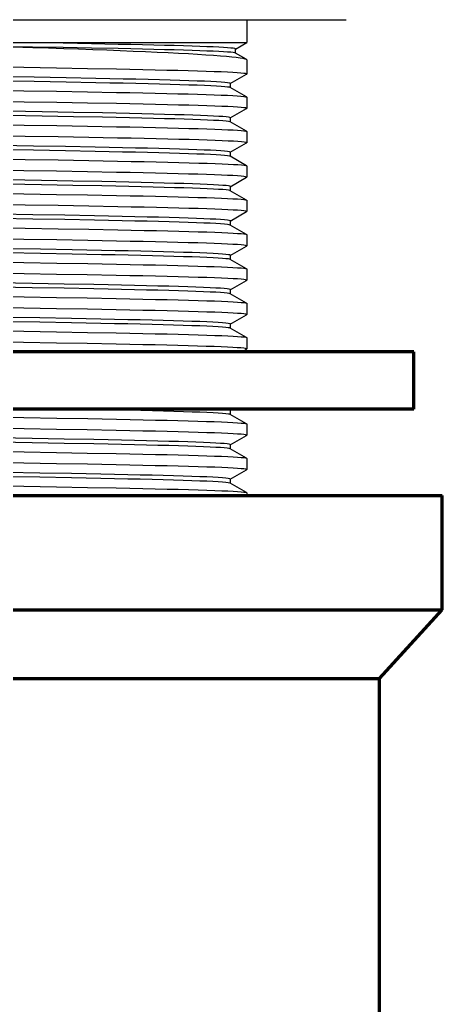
# Model space of a CAD drawing. Header units: millimetres. Extents: x 2985 to 3826, y 1462 to 2056.
# Drawn here: x 3229.21 to 3247.71, y 1645.22 to 1688.34 of the extents above; entities that cross this region are included whole.
import ezdxf

# ---------------------------------------------------------------- set-up
doc = ezdxf.new("R2010")
doc.units = ezdxf.units.MM
doc.layers.add('02___PRT_ALL_AXES', color=7, linetype='Continuous')

msp = doc.modelspace()

# ---------------------------------------------------------------- linework, layer by layer
at = {"color": 7, "linetype": 'Continuous'}
for p, q in [((3207.271, 1687.337), (3239.145, 1687.337)), ((3232.356, 1687.28), (3231.103, 1687.303)), ((3233.52, 1687.257), (3232.356, 1687.28)), ((3238.65, 1687.051), (3239.145, 1687.337)), ((3232.356, 1687.092), (3231.103, 1687.115)), ((3233.52, 1687.069), (3232.356, 1687.092)), ((3239.123, 1686.603), (3238.65, 1686.876)), ((3238.656, 1686.87), (3238.656, 1687.058)), ((3239.123, 1686.603), (3239.145, 1686.578)), ((3229.385, 1686.239), (3227.885, 1686.263)), ((3230.822, 1686.215), (3229.385, 1686.239)), ((3232.178, 1686.191), (3230.822, 1686.215)), ((3233.44, 1686.168), (3232.178, 1686.191)), ((3229.845, 1685.816), (3228.383, 1685.841)), ((3229.845, 1685.628), (3228.383, 1685.653)), ((3231.235, 1685.791), (3229.845, 1685.816)), ((3231.235, 1685.603), (3229.845, 1685.628)), ((3232.538, 1685.766), (3231.235, 1685.791)), ((3232.538, 1685.578), (3231.235, 1685.603)), ((3238.427, 1685.541), (3239.139, 1685.952)), ((3238.433, 1685.36), (3238.433, 1685.548)), ((3239.139, 1685.952), (3239.145, 1685.959)), ((3227.121, 1685.265), (3229.385, 1685.23)), ((3229.385, 1685.23), (3230.822, 1685.206)), ((3230.822, 1685.206), (3232.178, 1685.182)), ((3232.178, 1685.182), (3233.44, 1685.158)), ((3238.427, 1685.366), (3238.388, 1685.378)), ((3239.139, 1684.955), (3238.427, 1685.366)), ((3229.407, 1684.735), (3227.912, 1684.759)), ((3230.832, 1684.712), (3229.407, 1684.735)), ((3232.176, 1684.688), (3230.832, 1684.712)), ((3233.438, 1684.664), (3232.176, 1684.688)), ((3239.139, 1684.955), (3239.145, 1684.949)), ((3230.184, 1684.306), (3228.738, 1684.331)), ((3231.555, 1684.281), (3230.184, 1684.306)), ((3232.835, 1684.256), (3231.555, 1684.281)), ((3238.427, 1684.038), (3239.139, 1684.449)), ((3239.139, 1684.449), (3239.145, 1684.455)), ((3230.184, 1684.118), (3228.738, 1684.143)), ((3231.555, 1684.093), (3230.184, 1684.118)), ((3232.835, 1684.068), (3231.555, 1684.093)), ((3238.427, 1683.863), (3238.412, 1683.869)), ((3239.139, 1683.452), (3238.427, 1683.863)), ((3238.433, 1683.856), (3238.433, 1684.044)), ((3227.144, 1683.762), (3229.407, 1683.726)), ((3229.407, 1683.726), (3230.832, 1683.702)), ((3230.832, 1683.702), (3232.176, 1683.678)), ((3232.176, 1683.678), (3233.438, 1683.655)), ((3239.139, 1683.452), (3239.145, 1683.445)), ((3229.441, 1683.231), (3227.928, 1683.256)), ((3230.884, 1683.207), (3229.441, 1683.231)), ((3232.24, 1683.183), (3230.884, 1683.207)), ((3233.495, 1683.16), (3232.24, 1683.183)), ((3229.814, 1682.809), (3228.35, 1682.834)), ((3229.814, 1682.621), (3228.35, 1682.646)), ((3231.205, 1682.784), (3229.814, 1682.809)), ((3231.205, 1682.596), (3229.814, 1682.621)), ((3232.51, 1682.759), (3231.205, 1682.784)), ((3232.51, 1682.571), (3231.205, 1682.596)), ((3238.427, 1682.534), (3239.139, 1682.945)), ((3238.433, 1682.353), (3238.433, 1682.541)), ((3239.139, 1682.945), (3239.145, 1682.952)), ((3227.153, 1682.258), (3229.441, 1682.222)), ((3229.441, 1682.222), (3230.884, 1682.198)), ((3230.884, 1682.198), (3232.24, 1682.174)), ((3232.24, 1682.174), (3233.495, 1682.15)), ((3238.427, 1682.359), (3238.385, 1682.372)), ((3239.139, 1681.948), (3238.427, 1682.359)), ((3229.391, 1681.729), (3227.902, 1681.752)), ((3230.82, 1681.705), (3229.391, 1681.729)), ((3232.175, 1681.681), (3230.82, 1681.705)), ((3233.44, 1681.657), (3232.175, 1681.681)), ((3239.139, 1681.948), (3239.145, 1681.942)), ((3230.154, 1681.3), (3228.706, 1681.325)), ((3231.526, 1681.275), (3230.154, 1681.3)), ((3232.808, 1681.25), (3231.526, 1681.275)), ((3238.427, 1681.031), (3239.139, 1681.442)), ((3239.139, 1681.442), (3239.145, 1681.448)), ((3230.154, 1681.112), (3228.706, 1681.137)), ((3231.526, 1681.087), (3230.154, 1681.112)), ((3232.808, 1681.062), (3231.526, 1681.087)), ((3239.139, 1680.445), (3238.427, 1680.856)), ((3238.433, 1680.849), (3238.433, 1681.037)), ((3227.137, 1680.755), (3229.391, 1680.719)), ((3229.391, 1680.719), (3230.82, 1680.695)), ((3230.82, 1680.695), (3232.175, 1680.671)), ((3232.175, 1680.671), (3233.44, 1680.648)), ((3239.139, 1680.445), (3239.145, 1680.438)), ((3229.45, 1680.224), (3227.939, 1680.248)), ((3230.889, 1680.2), (3229.45, 1680.224)), ((3232.24, 1680.176), (3230.889, 1680.2)), ((3233.496, 1680.153), (3232.24, 1680.176)), ((3238.427, 1679.527), (3239.139, 1679.938)), ((3239.139, 1679.938), (3239.145, 1679.945)), ((3229.783, 1679.803), (3228.318, 1679.828)), ((3229.783, 1679.615), (3228.318, 1679.64)), ((3231.176, 1679.778), (3229.783, 1679.803)), ((3231.176, 1679.59), (3229.783, 1679.615)), ((3232.483, 1679.753), (3231.176, 1679.778)), ((3232.483, 1679.565), (3231.176, 1679.59)), ((3238.433, 1679.346), (3238.433, 1679.534)), ((3227.163, 1679.251), (3229.45, 1679.215)), ((3229.45, 1679.215), (3230.889, 1679.191)), ((3230.889, 1679.191), (3232.24, 1679.167)), ((3232.24, 1679.167), (3233.496, 1679.143)), ((3238.427, 1679.352), (3238.382, 1679.365)), ((3239.139, 1678.941), (3238.427, 1679.352)), ((3229.394, 1678.722), (3227.891, 1678.746)), ((3230.832, 1678.698), (3229.394, 1678.722)), ((3232.189, 1678.674), (3230.832, 1678.698)), ((3233.45, 1678.65), (3232.189, 1678.674)), ((3239.139, 1678.941), (3239.145, 1678.935)), ((3230.123, 1678.293), (3228.674, 1678.318)), ((3231.497, 1678.268), (3230.123, 1678.293)), ((3232.781, 1678.243), (3231.497, 1678.268)), ((3238.427, 1678.024), (3239.139, 1678.435)), ((3239.139, 1678.435), (3239.145, 1678.441)), ((3230.123, 1678.105), (3228.674, 1678.13)), ((3231.497, 1678.08), (3230.123, 1678.105)), ((3232.781, 1678.056), (3231.497, 1678.08)), ((3238.427, 1677.849), (3238.409, 1677.856)), ((3239.139, 1677.438), (3238.427, 1677.849)), ((3238.433, 1677.842), (3238.433, 1678.03)), ((3227.125, 1677.748), (3229.394, 1677.712)), ((3229.394, 1677.712), (3230.832, 1677.688)), ((3230.832, 1677.688), (3232.189, 1677.664)), ((3232.189, 1677.664), (3233.45, 1677.64)), ((3239.139, 1677.438), (3239.145, 1677.432)), ((3229.398, 1677.218), (3227.907, 1677.242)), ((3230.821, 1677.194), (3229.398, 1677.218)), ((3232.167, 1677.171), (3230.821, 1677.194)), ((3233.429, 1677.147), (3232.167, 1677.171)), ((3238.427, 1676.52), (3239.139, 1676.931)), ((3239.139, 1676.931), (3239.145, 1676.938)), ((3229.751, 1676.796), (3228.285, 1676.821)), ((3229.751, 1676.608), (3228.285, 1676.633)), ((3231.147, 1676.771), (3229.751, 1676.796)), ((3231.147, 1676.584), (3229.751, 1676.608)), ((3232.456, 1676.746), (3231.147, 1676.771)), ((3232.456, 1676.559), (3231.147, 1676.584)), ((3238.433, 1676.339), (3238.433, 1676.527)), ((3227.14, 1676.244), (3229.398, 1676.208)), ((3229.398, 1676.208), (3230.821, 1676.185)), ((3230.821, 1676.185), (3232.167, 1676.161)), ((3232.167, 1676.161), (3233.429, 1676.137)), ((3238.427, 1676.345), (3238.379, 1676.359)), ((3239.139, 1675.934), (3238.427, 1676.345)), ((3229.388, 1675.715), (3227.898, 1675.739)), ((3230.818, 1675.691), (3229.388, 1675.715)), ((3232.173, 1675.667), (3230.818, 1675.691)), ((3233.433, 1675.643), (3232.173, 1675.667)), ((3239.139, 1675.934), (3239.145, 1675.928)), ((3230.092, 1675.287), (3228.641, 1675.312)), ((3231.468, 1675.262), (3230.092, 1675.287)), ((3232.754, 1675.237), (3231.468, 1675.262)), ((3238.427, 1675.017), (3239.139, 1675.428)), ((3239.139, 1675.428), (3239.145, 1675.434)), ((3230.092, 1675.099), (3228.641, 1675.124)), ((3231.468, 1675.074), (3230.092, 1675.099)), ((3232.754, 1675.049), (3231.468, 1675.074)), ((3239.139, 1674.431), (3238.427, 1674.842)), ((3238.433, 1674.835), (3238.433, 1675.023)), ((3227.134, 1674.741), (3229.388, 1674.705)), ((3229.388, 1674.705), (3230.818, 1674.681)), ((3230.818, 1674.681), (3232.173, 1674.657)), ((3232.173, 1674.657), (3233.433, 1674.634)), ((3239.139, 1674.431), (3239.145, 1674.425)), ((3229.38, 1674.211), (3227.889, 1674.235)), ((3230.811, 1674.188), (3229.38, 1674.211)), ((3232.166, 1674.164), (3230.811, 1674.188)), ((3233.43, 1674.14), (3232.166, 1674.164)), ((3238.927, 1673.802), (3239.139, 1673.925)), ((3239.139, 1673.925), (3239.145, 1673.931)), ((3227.125, 1670.964), (3229.394, 1670.928)), ((3229.394, 1670.928), (3230.832, 1670.905)), ((3230.832, 1670.905), (3232.189, 1670.881)), ((3232.781, 1671.272), (3231.497, 1671.297)), ((3238.427, 1671.065), (3238.409, 1671.072)), ((3238.427, 1671.24), (3238.534, 1671.302)), ((3239.139, 1670.654), (3238.427, 1671.065)), ((3238.433, 1671.059), (3238.433, 1671.247)), ((3229.398, 1670.435), (3227.907, 1670.458)), ((3232.189, 1670.881), (3233.45, 1670.857)), ((3239.139, 1670.654), (3239.145, 1670.648)), ((3229.751, 1670.013), (3228.285, 1670.038)), ((3230.821, 1670.411), (3229.398, 1670.435)), ((3232.167, 1670.387), (3230.821, 1670.411)), ((3233.429, 1670.363), (3232.167, 1670.387)), ((3238.427, 1669.737), (3239.139, 1670.148)), ((3239.139, 1670.148), (3239.145, 1670.154)), ((3229.751, 1669.825), (3228.285, 1669.85)), ((3231.147, 1669.988), (3229.751, 1670.013)), ((3231.147, 1669.8), (3229.751, 1669.825)), ((3232.456, 1669.963), (3231.147, 1669.988)), ((3232.456, 1669.775), (3231.147, 1669.8)), ((3238.433, 1669.555), (3238.433, 1669.743)), ((3227.14, 1669.461), (3229.398, 1669.425)), ((3229.398, 1669.425), (3230.821, 1669.401)), ((3230.821, 1669.401), (3232.167, 1669.378)), ((3232.167, 1669.378), (3233.429, 1669.354)), ((3238.427, 1669.562), (3238.379, 1669.575)), ((3239.139, 1669.151), (3238.427, 1669.562)), ((3229.388, 1668.931), (3227.898, 1668.955)), ((3230.818, 1668.907), (3229.388, 1668.931)), ((3232.173, 1668.884), (3230.818, 1668.907)), ((3233.433, 1668.86), (3232.173, 1668.884)), ((3239.139, 1669.151), (3239.145, 1669.145)), ((3230.092, 1668.503), (3228.641, 1668.528)), ((3230.092, 1668.315), (3228.641, 1668.34)), ((3231.468, 1668.478), (3230.092, 1668.503)), ((3231.468, 1668.291), (3230.092, 1668.315)), ((3232.754, 1668.454), (3231.468, 1668.478)), ((3238.427, 1668.233), (3239.139, 1668.644)), ((3239.139, 1668.644), (3239.145, 1668.651)), ((3227.134, 1667.957), (3229.388, 1667.922)), ((3229.388, 1667.922), (3230.818, 1667.898)), ((3230.818, 1667.898), (3232.173, 1667.874)), ((3232.754, 1668.266), (3231.468, 1668.291)), ((3232.173, 1667.874), (3233.433, 1667.85)), ((3239.139, 1667.647), (3238.427, 1668.058)), ((3238.433, 1668.052), (3238.433, 1668.24)), ((3239.139, 1667.647), (3239.145, 1667.641))]:
    msp.add_line(p, q, dxfattribs=at)
at = {"linetype": 'Continuous', "lineweight": 70, "extrusion": (0, 1, 0)}
for p, q in [((3246.458, 1673.802), (3199.958, 1673.802)), ((3246.458, 1671.302), (3246.458, 1673.802)), ((3246.458, 1671.302), (3199.958, 1671.302)), ((3198.708, 1667.516), (3247.708, 1667.516)), ((3247.708, 1662.516), (3247.708, 1667.516)), ((3198.708, 1662.516), (3247.708, 1662.516)), ((3244.958, 1659.516), (3247.708, 1662.516)), ((3201.458, 1659.516), (3244.958, 1659.516)), ((3244.958, 1619.516), (3244.958, 1659.516))]:
    msp.add_line(p, q, dxfattribs=at)
msp.add_line((3207.489, 1673.802), (3238.927, 1673.802))
at = {"color": 7, "linetype": 'Continuous'}
for points in [[(3231.103, 1687.303), (3229.771, 1687.325), (3207.271, 1687.697)], [(3231.103, 1687.115), (3229.771, 1687.137), (3207.271, 1687.509)], [(3217.421, 1687.529), (3229.781, 1687.126), (3230.466, 1687.103), (3231.135, 1687.08), (3231.785, 1687.057), (3232.415, 1687.035), (3233.024, 1687.012), (3233.611, 1686.989), (3234.174, 1686.966), (3234.713, 1686.943), (3235.225, 1686.921), (3235.709, 1686.898), (3236.166, 1686.875), (3236.594, 1686.852), (3236.992, 1686.829), (3237.358, 1686.806), (3237.693, 1686.784), (3237.994, 1686.761), (3238.26, 1686.738), (3238.493, 1686.715), (3238.69, 1686.692), (3238.852, 1686.67), (3238.979, 1686.647), (3239.07, 1686.624), (3239.123, 1686.603)], [(3238.656, 1687.058), (3238.652, 1687.063), (3238.618, 1687.074), (3238.549, 1687.086), (3238.445, 1687.097), (3238.305, 1687.109), (3238.131, 1687.12), (3237.923, 1687.131), (3237.68, 1687.143), (3237.404, 1687.154), (3237.095, 1687.166), (3236.753, 1687.177), (3236.38, 1687.188), (3235.975, 1687.2), (3235.541, 1687.211), (3235.077, 1687.223), (3234.585, 1687.234), (3234.065, 1687.246), (3233.52, 1687.257)], [(3238.65, 1686.876), (3238.618, 1686.886), (3238.549, 1686.898), (3238.445, 1686.909), (3238.305, 1686.921), (3238.131, 1686.932), (3237.923, 1686.943), (3237.68, 1686.955), (3237.404, 1686.966), (3237.095, 1686.978), (3236.753, 1686.989), (3236.38, 1687.001), (3235.975, 1687.012), (3235.541, 1687.023), (3235.077, 1687.035), (3234.585, 1687.046), (3234.065, 1687.058), (3233.52, 1687.069)], [(3239.145, 1685.959), (3239.138, 1685.965), (3239.097, 1685.977), (3239.015, 1685.989), (3238.894, 1686.001), (3238.734, 1686.013), (3238.537, 1686.025), (3238.302, 1686.037), (3238.029, 1686.049), (3237.719, 1686.061), (3237.373, 1686.073), (3236.992, 1686.084), (3236.577, 1686.096), (3236.13, 1686.108), (3235.651, 1686.12), (3235.141, 1686.132), (3234.601, 1686.144), (3234.033, 1686.156), (3233.44, 1686.168)], [(3238.433, 1685.548), (3238.428, 1685.554), (3238.388, 1685.566), (3238.306, 1685.579), (3238.183, 1685.591), (3238.02, 1685.604), (3237.816, 1685.616), (3237.573, 1685.629), (3237.29, 1685.641), (3236.97, 1685.654), (3236.612, 1685.666), (3236.217, 1685.678), (3235.787, 1685.691), (3235.323, 1685.703), (3234.826, 1685.716), (3234.298, 1685.728), (3233.739, 1685.741), (3233.152, 1685.753), (3232.538, 1685.766)], [(3238.388, 1685.378), (3238.306, 1685.391), (3238.183, 1685.403), (3238.02, 1685.416), (3237.816, 1685.428), (3237.573, 1685.441), (3237.29, 1685.453), (3236.97, 1685.466), (3236.612, 1685.478), (3236.217, 1685.491), (3235.787, 1685.503), (3235.323, 1685.515), (3234.826, 1685.528), (3234.298, 1685.54), (3233.739, 1685.553), (3233.152, 1685.565), (3232.538, 1685.578)], [(3233.44, 1685.158), (3234.033, 1685.146), (3234.601, 1685.134), (3235.141, 1685.122), (3235.651, 1685.11), (3236.13, 1685.099), (3236.577, 1685.087), (3236.992, 1685.075), (3237.373, 1685.063), (3237.719, 1685.051), (3238.029, 1685.039), (3238.302, 1685.027), (3238.537, 1685.015), (3238.734, 1685.003), (3238.894, 1684.991), (3239.015, 1684.979), (3239.097, 1684.968), (3239.139, 1684.955)], [(3238.433, 1684.044), (3238.412, 1684.057), (3238.35, 1684.069), (3238.247, 1684.082), (3238.103, 1684.094), (3237.919, 1684.107), (3237.694, 1684.119), (3237.43, 1684.132), (3237.128, 1684.144), (3236.788, 1684.157), (3236.41, 1684.169), (3235.997, 1684.181), (3235.549, 1684.194), (3235.068, 1684.206), (3234.555, 1684.219), (3234.01, 1684.231), (3233.436, 1684.244), (3232.835, 1684.256)], [(3239.145, 1684.455), (3239.14, 1684.461), (3239.1, 1684.473), (3239.022, 1684.485), (3238.904, 1684.497), (3238.748, 1684.509), (3238.554, 1684.52), (3238.323, 1684.532), (3238.054, 1684.544), (3237.748, 1684.556), (3237.404, 1684.568), (3237.024, 1684.58), (3236.608, 1684.592), (3236.155, 1684.604), (3235.671, 1684.616), (3235.154, 1684.628), (3234.608, 1684.64), (3234.034, 1684.652), (3233.438, 1684.664)], [(3238.412, 1683.869), (3238.35, 1683.881), (3238.247, 1683.894), (3238.103, 1683.906), (3237.919, 1683.919), (3237.694, 1683.931), (3237.43, 1683.944), (3237.128, 1683.956), (3236.788, 1683.969), (3236.41, 1683.981), (3235.997, 1683.994), (3235.549, 1684.006), (3235.068, 1684.018), (3234.555, 1684.031), (3234.01, 1684.043), (3233.436, 1684.056), (3232.835, 1684.068)], [(3233.438, 1683.655), (3234.034, 1683.643), (3234.608, 1683.631), (3235.154, 1683.619), (3235.671, 1683.606), (3236.155, 1683.594), (3236.608, 1683.582), (3237.024, 1683.57), (3237.404, 1683.558), (3237.748, 1683.546), (3238.054, 1683.534), (3238.323, 1683.523), (3238.554, 1683.511), (3238.748, 1683.499), (3238.904, 1683.487), (3239.022, 1683.475), (3239.1, 1683.463), (3239.139, 1683.452)], [(3239.145, 1682.952), (3239.141, 1682.957), (3239.104, 1682.969), (3239.028, 1682.981), (3238.912, 1682.993), (3238.759, 1683.004), (3238.567, 1683.016), (3238.337, 1683.028), (3238.07, 1683.04), (3237.764, 1683.052), (3237.421, 1683.064), (3237.042, 1683.076), (3236.627, 1683.088), (3236.178, 1683.1), (3235.698, 1683.112), (3235.188, 1683.124), (3234.65, 1683.136), (3234.085, 1683.148), (3233.495, 1683.16)], [(3238.433, 1682.541), (3238.427, 1682.547), (3238.385, 1682.56), (3238.302, 1682.572), (3238.177, 1682.585), (3238.012, 1682.597), (3237.806, 1682.61), (3237.561, 1682.622), (3237.277, 1682.635), (3236.955, 1682.647), (3236.595, 1682.66), (3236.199, 1682.672), (3235.768, 1682.685), (3235.302, 1682.697), (3234.804, 1682.709), (3234.274, 1682.722), (3233.714, 1682.734), (3233.126, 1682.747), (3232.51, 1682.759)], [(3238.385, 1682.372), (3238.302, 1682.384), (3238.177, 1682.397), (3238.012, 1682.409), (3237.806, 1682.422), (3237.561, 1682.434), (3237.277, 1682.447), (3236.955, 1682.459), (3236.595, 1682.472), (3236.199, 1682.484), (3235.768, 1682.497), (3235.302, 1682.509), (3234.804, 1682.522), (3234.274, 1682.534), (3233.714, 1682.546), (3233.126, 1682.559), (3232.51, 1682.571)], [(3233.495, 1682.15), (3234.085, 1682.138), (3234.65, 1682.126), (3235.188, 1682.114), (3235.698, 1682.102), (3236.178, 1682.09), (3236.627, 1682.078), (3237.042, 1682.066), (3237.421, 1682.054), (3237.764, 1682.042), (3238.07, 1682.03), (3238.337, 1682.018), (3238.567, 1682.007), (3238.759, 1681.995), (3238.912, 1681.983), (3239.028, 1681.971), (3239.104, 1681.959), (3239.139, 1681.948)], [(3236.393, 1681.163), (3235.979, 1681.175), (3235.529, 1681.188), (3235.046, 1681.2), (3234.531, 1681.212), (3233.986, 1681.225), (3233.411, 1681.237), (3232.808, 1681.25)], [(3237.009, 1681.573), (3236.595, 1681.585), (3236.147, 1681.597), (3235.667, 1681.609), (3235.153, 1681.621), (3234.609, 1681.633), (3234.037, 1681.645), (3233.44, 1681.657)], [(3239.145, 1681.448), (3239.139, 1681.454), (3239.099, 1681.466), (3239.018, 1681.478), (3238.898, 1681.49), (3238.739, 1681.502), (3238.542, 1681.514), (3238.308, 1681.526), (3238.037, 1681.538), (3237.73, 1681.55), (3237.387, 1681.562), (3237.009, 1681.573)], [(3236.393, 1680.975), (3235.979, 1680.987), (3235.529, 1681), (3235.046, 1681.012), (3234.531, 1681.025), (3233.986, 1681.037), (3233.411, 1681.049), (3232.808, 1681.062)], [(3238.433, 1681.037), (3238.41, 1681.05), (3238.347, 1681.063), (3238.242, 1681.075), (3238.096, 1681.088), (3237.91, 1681.1), (3237.684, 1681.113), (3237.418, 1681.125), (3237.114, 1681.138), (3236.772, 1681.15), (3236.393, 1681.163)], [(3238.427, 1680.856), (3238.41, 1680.862), (3238.347, 1680.875), (3238.242, 1680.887), (3238.096, 1680.9), (3237.91, 1680.912), (3237.684, 1680.925), (3237.418, 1680.937), (3237.114, 1680.95), (3236.772, 1680.962), (3236.393, 1680.975)], [(3233.44, 1680.648), (3234.037, 1680.636), (3234.609, 1680.624), (3235.153, 1680.612), (3235.667, 1680.6), (3236.147, 1680.588), (3236.595, 1680.576), (3237.009, 1680.564)], [(3237.009, 1680.564), (3237.387, 1680.552), (3237.73, 1680.54), (3238.037, 1680.528), (3238.308, 1680.516), (3238.542, 1680.504), (3238.739, 1680.493), (3238.898, 1680.481), (3239.018, 1680.469), (3239.099, 1680.457), (3239.139, 1680.445)], [(3239.145, 1679.945), (3239.14, 1679.95), (3239.101, 1679.962), (3239.022, 1679.974), (3238.904, 1679.986), (3238.747, 1679.998), (3238.553, 1680.01), (3238.321, 1680.022), (3238.053, 1680.034), (3237.746, 1680.046), (3237.404, 1680.058), (3237.026, 1680.069), (3236.615, 1680.081), (3236.172, 1680.093), (3235.697, 1680.105), (3235.189, 1680.117), (3234.652, 1680.129), (3234.087, 1680.141), (3233.496, 1680.153)], [(3238.433, 1679.534), (3238.426, 1679.541), (3238.382, 1679.553), (3238.297, 1679.566), (3238.171, 1679.578), (3238.004, 1679.591), (3237.797, 1679.603), (3237.55, 1679.616), (3237.264, 1679.628), (3236.94, 1679.641), (3236.579, 1679.653), (3236.181, 1679.666), (3235.748, 1679.678), (3235.281, 1679.691), (3234.782, 1679.703), (3234.251, 1679.716), (3233.689, 1679.728), (3233.1, 1679.74), (3232.483, 1679.753)], [(3238.382, 1679.365), (3238.297, 1679.378), (3238.171, 1679.39), (3238.004, 1679.403), (3237.797, 1679.415), (3237.55, 1679.428), (3237.264, 1679.44), (3236.94, 1679.453), (3236.579, 1679.465), (3236.181, 1679.478), (3235.748, 1679.49), (3235.281, 1679.503), (3234.782, 1679.515), (3234.251, 1679.528), (3233.689, 1679.54), (3233.1, 1679.553), (3232.483, 1679.565)], [(3233.496, 1679.143), (3234.087, 1679.131), (3234.652, 1679.119), (3235.189, 1679.107), (3235.697, 1679.095), (3236.172, 1679.084), (3236.615, 1679.072), (3237.026, 1679.06), (3237.404, 1679.048), (3237.746, 1679.036), (3238.053, 1679.024), (3238.321, 1679.012), (3238.553, 1679), (3238.747, 1678.989), (3238.904, 1678.977), (3239.022, 1678.965), (3239.101, 1678.953), (3239.139, 1678.941)], [(3239.145, 1678.441), (3239.139, 1678.448), (3239.098, 1678.459), (3239.018, 1678.471), (3238.898, 1678.483), (3238.739, 1678.495), (3238.542, 1678.507), (3238.308, 1678.519), (3238.036, 1678.531), (3237.727, 1678.543), (3237.381, 1678.555), (3237, 1678.567), (3236.585, 1678.579), (3236.137, 1678.591), (3235.658, 1678.603), (3235.148, 1678.614), (3234.61, 1678.626), (3234.043, 1678.638), (3233.45, 1678.65)], [(3238.433, 1678.03), (3238.409, 1678.044), (3238.343, 1678.056), (3238.236, 1678.069), (3238.089, 1678.081), (3237.901, 1678.094), (3237.673, 1678.106), (3237.406, 1678.119), (3237.1, 1678.131), (3236.756, 1678.144), (3236.376, 1678.156), (3235.96, 1678.169), (3235.509, 1678.181), (3235.025, 1678.194), (3234.508, 1678.206), (3233.961, 1678.219), (3233.385, 1678.231), (3232.781, 1678.243)], [(3238.409, 1677.856), (3238.343, 1677.868), (3238.236, 1677.881), (3238.089, 1677.893), (3237.901, 1677.906), (3237.673, 1677.918), (3237.406, 1677.931), (3237.1, 1677.943), (3236.756, 1677.956), (3236.376, 1677.968), (3235.96, 1677.981), (3235.509, 1677.993), (3235.025, 1678.006), (3234.508, 1678.018), (3233.961, 1678.031), (3233.385, 1678.043), (3232.781, 1678.056)], [(3233.45, 1677.64), (3234.043, 1677.628), (3234.61, 1677.617), (3235.148, 1677.605), (3235.658, 1677.593), (3236.137, 1677.581), (3236.585, 1677.569), (3237, 1677.557), (3237.381, 1677.545), (3237.727, 1677.533), (3238.036, 1677.521), (3238.308, 1677.509), (3238.542, 1677.498), (3238.739, 1677.486), (3238.898, 1677.474), (3239.018, 1677.462), (3239.098, 1677.45), (3239.139, 1677.438)], [(3239.145, 1676.938), (3239.139, 1676.944), (3239.098, 1676.956), (3239.018, 1676.968), (3238.899, 1676.98), (3238.742, 1676.992), (3238.546, 1677.003), (3238.314, 1677.015), (3238.044, 1677.027), (3237.737, 1677.039), (3237.394, 1677.051), (3237.014, 1677.063), (3236.597, 1677.075), (3236.145, 1677.087), (3235.661, 1677.099), (3235.145, 1677.111), (3234.599, 1677.123), (3234.026, 1677.135), (3233.429, 1677.147)], [(3238.433, 1676.527), (3238.425, 1676.534), (3238.379, 1676.547), (3238.292, 1676.559), (3238.164, 1676.572), (3237.996, 1676.584), (3237.787, 1676.597), (3237.538, 1676.609), (3237.251, 1676.622), (3236.925, 1676.634), (3236.562, 1676.647), (3236.163, 1676.659), (3235.729, 1676.672), (3235.26, 1676.684), (3234.759, 1676.697), (3234.227, 1676.709), (3233.664, 1676.722), (3233.073, 1676.734), (3232.456, 1676.746)], [(3238.379, 1676.359), (3238.292, 1676.371), (3238.164, 1676.384), (3237.996, 1676.396), (3237.787, 1676.409), (3237.538, 1676.421), (3237.251, 1676.434), (3236.925, 1676.446), (3236.562, 1676.459), (3236.163, 1676.471), (3235.729, 1676.484), (3235.26, 1676.496), (3234.759, 1676.509), (3234.227, 1676.521), (3233.664, 1676.534), (3233.073, 1676.546), (3232.456, 1676.559)], [(3233.429, 1676.137), (3234.026, 1676.125), (3234.599, 1676.113), (3235.145, 1676.101), (3235.661, 1676.089), (3236.145, 1676.077), (3236.597, 1676.065), (3237.014, 1676.053), (3237.394, 1676.041), (3237.737, 1676.029), (3238.044, 1676.017), (3238.314, 1676.006), (3238.546, 1675.994), (3238.742, 1675.982), (3238.899, 1675.97), (3239.018, 1675.958), (3239.098, 1675.946), (3239.139, 1675.934)], [(3239.145, 1675.434), (3239.14, 1675.44), (3239.101, 1675.452), (3239.022, 1675.464), (3238.905, 1675.476), (3238.749, 1675.488), (3238.555, 1675.499), (3238.323, 1675.511), (3238.053, 1675.523), (3237.744, 1675.535), (3237.398, 1675.547), (3237.015, 1675.559), (3236.596, 1675.571), (3236.143, 1675.583), (3235.657, 1675.596), (3235.142, 1675.608), (3234.598, 1675.62), (3234.027, 1675.632), (3233.433, 1675.643)], [(3238.433, 1675.023), (3238.433, 1675.025), (3238.407, 1675.037), (3238.339, 1675.05), (3238.231, 1675.062), (3238.081, 1675.075), (3237.892, 1675.087), (3237.662, 1675.1), (3237.393, 1675.112), (3237.086, 1675.125), (3236.74, 1675.137), (3236.359, 1675.15), (3235.941, 1675.162), (3235.489, 1675.175), (3235.003, 1675.187), (3234.485, 1675.2), (3233.937, 1675.212), (3233.359, 1675.225), (3232.754, 1675.237)], [(3238.427, 1674.842), (3238.407, 1674.85), (3238.339, 1674.862), (3238.231, 1674.874), (3238.081, 1674.887), (3237.892, 1674.899), (3237.662, 1674.912), (3237.393, 1674.924), (3237.086, 1674.937), (3236.74, 1674.949), (3236.359, 1674.962), (3235.941, 1674.974), (3235.489, 1674.987), (3235.003, 1674.999), (3234.485, 1675.012), (3233.937, 1675.024), (3233.359, 1675.037), (3232.754, 1675.049)], [(3233.433, 1674.634), (3234.027, 1674.622), (3234.598, 1674.61), (3235.142, 1674.598), (3235.657, 1674.586), (3236.143, 1674.574), (3236.596, 1674.562), (3237.015, 1674.55), (3237.398, 1674.538), (3237.744, 1674.526), (3238.053, 1674.514), (3238.323, 1674.502), (3238.555, 1674.49), (3238.749, 1674.478), (3238.905, 1674.466), (3239.022, 1674.454), (3239.101, 1674.442), (3239.139, 1674.431)], [(3239.145, 1673.931), (3239.139, 1673.937), (3239.097, 1673.949), (3239.016, 1673.961), (3238.894, 1673.973), (3238.734, 1673.985), (3238.536, 1673.997), (3238.3, 1674.009), (3238.028, 1674.021), (3237.718, 1674.033), (3237.373, 1674.045), (3236.993, 1674.057), (3236.579, 1674.068), (3236.132, 1674.08), (3235.652, 1674.092), (3235.139, 1674.104), (3234.596, 1674.116), (3234.026, 1674.128), (3233.43, 1674.14)], [(3238.409, 1671.072), (3238.343, 1671.085), (3238.236, 1671.097), (3238.089, 1671.11), (3237.901, 1671.122), (3237.673, 1671.135), (3237.406, 1671.147), (3237.1, 1671.16), (3236.756, 1671.172), (3236.376, 1671.185), (3235.96, 1671.197), (3235.509, 1671.21), (3235.025, 1671.222), (3234.508, 1671.235), (3233.961, 1671.247), (3233.385, 1671.26), (3232.781, 1671.272)], [(3233.45, 1670.857), (3234.043, 1670.845), (3234.61, 1670.833), (3235.148, 1670.821), (3235.658, 1670.809), (3236.137, 1670.797), (3236.585, 1670.785), (3237, 1670.774), (3237.381, 1670.762), (3237.727, 1670.75), (3238.036, 1670.738), (3238.308, 1670.726), (3238.542, 1670.714), (3238.739, 1670.702), (3238.898, 1670.69), (3239.018, 1670.678), (3239.098, 1670.666), (3239.139, 1670.654)], [(3239.145, 1670.154), (3239.139, 1670.161), (3239.098, 1670.172), (3239.018, 1670.184), (3238.899, 1670.196), (3238.742, 1670.208), (3238.546, 1670.22), (3238.314, 1670.232), (3238.044, 1670.244), (3237.737, 1670.256), (3237.394, 1670.267), (3237.014, 1670.279), (3236.597, 1670.291), (3236.145, 1670.303), (3235.661, 1670.315), (3235.145, 1670.327), (3234.599, 1670.34), (3234.026, 1670.352), (3233.429, 1670.363)], [(3238.433, 1669.743), (3238.425, 1669.751), (3238.379, 1669.763), (3238.292, 1669.776), (3238.164, 1669.788), (3237.996, 1669.801), (3237.787, 1669.813), (3237.538, 1669.826), (3237.251, 1669.838), (3236.925, 1669.851), (3236.562, 1669.863), (3236.163, 1669.876), (3235.729, 1669.888), (3235.26, 1669.901), (3234.759, 1669.913), (3234.227, 1669.926), (3233.664, 1669.938), (3233.073, 1669.951), (3232.456, 1669.963)], [(3238.379, 1669.575), (3238.292, 1669.588), (3238.164, 1669.6), (3237.996, 1669.613), (3237.787, 1669.625), (3237.538, 1669.638), (3237.251, 1669.65), (3236.925, 1669.663), (3236.562, 1669.675), (3236.163, 1669.688), (3235.729, 1669.7), (3235.26, 1669.713), (3234.759, 1669.725), (3234.227, 1669.738), (3233.664, 1669.75), (3233.073, 1669.763), (3232.456, 1669.775)], [(3233.429, 1669.354), (3234.026, 1669.342), (3234.599, 1669.33), (3235.145, 1669.318), (3235.661, 1669.306), (3236.145, 1669.294), (3236.597, 1669.282), (3237.014, 1669.27), (3237.394, 1669.258), (3237.737, 1669.246), (3238.044, 1669.234), (3238.314, 1669.222), (3238.546, 1669.21), (3238.742, 1669.198), (3238.899, 1669.187), (3239.018, 1669.175), (3239.098, 1669.163), (3239.139, 1669.151)], [(3239.145, 1668.651), (3239.14, 1668.657), (3239.101, 1668.668), (3239.022, 1668.68), (3238.905, 1668.692), (3238.749, 1668.704), (3238.555, 1668.716), (3238.323, 1668.728), (3238.053, 1668.74), (3237.744, 1668.752), (3237.398, 1668.764), (3237.015, 1668.776), (3236.596, 1668.788), (3236.143, 1668.8), (3235.657, 1668.812), (3235.142, 1668.824), (3234.598, 1668.836), (3234.027, 1668.848), (3233.433, 1668.86)], [(3238.433, 1668.24), (3238.433, 1668.241), (3238.407, 1668.254), (3238.339, 1668.266), (3238.231, 1668.279), (3238.081, 1668.291), (3237.892, 1668.304), (3237.662, 1668.316), (3237.393, 1668.329), (3237.086, 1668.341), (3236.74, 1668.354), (3236.359, 1668.366), (3235.941, 1668.379), (3235.489, 1668.391), (3235.003, 1668.404), (3234.485, 1668.416), (3233.937, 1668.429), (3233.359, 1668.441), (3232.754, 1668.454)], [(3238.427, 1668.058), (3238.407, 1668.066), (3238.339, 1668.078), (3238.231, 1668.091), (3238.081, 1668.103), (3237.892, 1668.116), (3237.662, 1668.128), (3237.393, 1668.141), (3237.086, 1668.153), (3236.74, 1668.166), (3236.359, 1668.178), (3235.941, 1668.191), (3235.489, 1668.203), (3235.003, 1668.216), (3234.485, 1668.228), (3233.937, 1668.241), (3233.359, 1668.253), (3232.754, 1668.266)], [(3233.433, 1667.85), (3234.027, 1667.838), (3234.598, 1667.826), (3235.142, 1667.814), (3235.657, 1667.802), (3236.143, 1667.79), (3236.596, 1667.778), (3237.015, 1667.766), (3237.398, 1667.754), (3237.744, 1667.742), (3238.053, 1667.73), (3238.323, 1667.718), (3238.555, 1667.706), (3238.749, 1667.694), (3238.905, 1667.683), (3239.022, 1667.671), (3239.101, 1667.659), (3239.139, 1667.647)]]:
    msp.add_lwpolyline(points, dxfattribs=at)
at = {"layer": '02___PRT_ALL_AXES', "color": 7, "linetype": 'Continuous'}
for p, q in [((3202.911, 1688.335), (3243.505, 1688.335)), ((3239.145, 1688.335), (3239.145, 1687.337)), ((3239.145, 1686.578), (3239.145, 1685.959)), ((3239.145, 1684.949), (3239.145, 1684.455)), ((3239.145, 1683.445), (3239.145, 1682.952)), ((3239.145, 1681.942), (3239.145, 1681.448)), ((3239.145, 1680.438), (3239.145, 1679.945)), ((3239.145, 1678.935), (3239.145, 1678.441)), ((3239.145, 1677.432), (3239.145, 1676.938)), ((3239.145, 1675.928), (3239.145, 1675.434)), ((3239.145, 1674.425), (3239.145, 1673.931)), ((3239.145, 1670.648), (3239.145, 1670.154)), ((3239.145, 1669.145), (3239.145, 1668.651)), ((3239.145, 1667.641), (3239.145, 1667.516))]:
    msp.add_line(p, q, dxfattribs=at)

doc.saveas('drawing.dxf')
